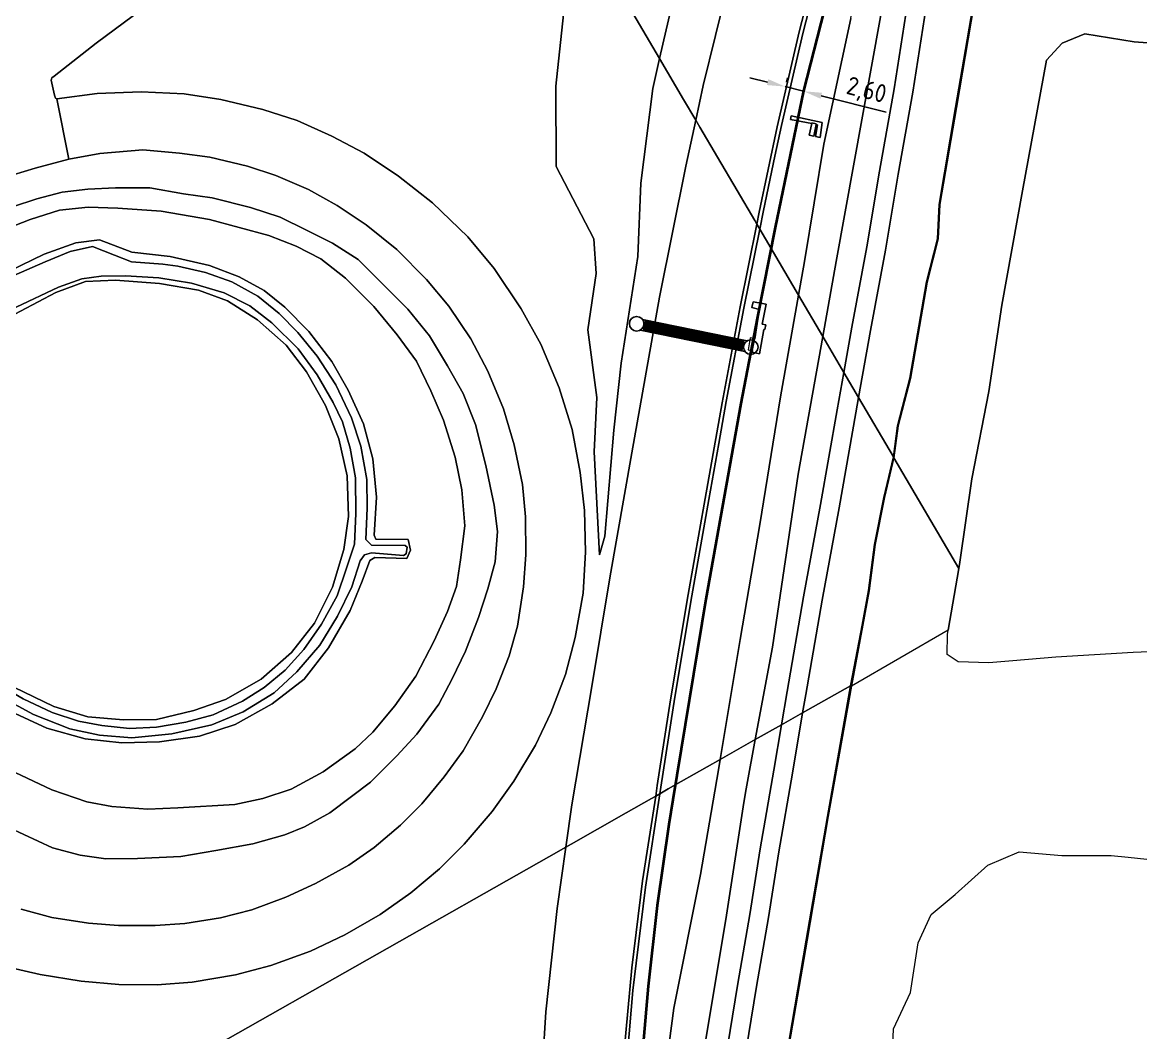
# Model space of a CAD drawing. Header units: metres. Extents: x 112942 to 118371, y 496117 to 499046.
# Drawn here: x 117988.9 to 118142.5, y 496482.3 to 496621.1 of the extents above; entities that cross this region are included whole.
import ezdxf
from ezdxf.enums import TextEntityAlignment as Align

# ---------------------------------------------------------------- set-up
doc = ezdxf.new("R2010")
doc.units = ezdxf.units.M
doc.linetypes.add('STREEP', pattern=[0.375, 0.25, -0.125])
for name, color, linetype, lineweight in [('B-WE-OG-TOPOKAART-G', 7, 'Continuous', 18), ('N-WE-KL-DATA_GLASVEZEL-G', 90, 'KL-GLASVEZEL-N', 35), ('N-WE-KL-DATA_GLASVEZEL-M', 7, 'Continuous', 18), ('N-WE-VW-BEWEGWIJZERING_DRAAGCONSTRUCTIE_PORTAAL-S', 7, 'Continuous', 25)]:
    doc.layers.add(name, color=color, linetype=linetype, lineweight=lineweight)
doc.styles.add('ISO', font='isocp.shx')
doc.styles.add('NLCS-ISO', font='NLCS-ISO.ttf')
doc.linetypes.add('KL-GLASVEZEL-N', pattern='A,4,-1,[101,NLCS.SHX,S=0.5,R=0,X=0,Y=0],-1,4,-1,["G",Standard,S=1,R=0,X=-0.25,Y=-0.5],-1.5', length=12.5)
doc.dimstyles.new('ISO', dxfattribs={"dimtxt": 2.5, "dimasz": 2.5, "dimexe": 1.25, "dimexo": 0.625, "dimtad": 1, "dimtxsty": 'ISO', "dimcen": 2.5, "dimadec": 0, "dimazin": 0, "dimtfac": 1, "dimtmove": 0, "dimatfit": 3, "dimfxl": 0, "dimarcsym": 0})

# ---------------------------------------------------------------- blocks, each defined once
blk = doc.blocks.new('*D17')
at = {"layer": 'Defpoints', "color": 0, "transparency": 16777216}
for p in [(118093.69, 496612.23, 2.6), (118096.21, 496611.59, 2.6), (118096.21, 496611.59)]:
    blk.add_point(p, dxfattribs=at)
at = {"layer": 'N-WE-KL-DATA_GLASVEZEL-M', "color": 0, "lineweight": -2, "transparency": 16777216}
for p, q in [((118091.27, 496612.84), (118088.85, 496613.45)), ((118093.85, 496612.83), (118094, 496613.44)), ((118096.37, 496612.2), (118096.52, 496612.8)), ((118093.69, 496612.23), (118096.21, 496611.59)), ((118098.64, 496610.98), (118107.55, 496608.72))]:
    blk.add_line(p, q, dxfattribs=at)
at = {"layer": 'N-WE-KL-DATA_GLASVEZEL-M', "color": 0, "transparency": 16777216}
for points in [[(118091.37, 496613.25), (118091.17, 496612.44), (118093.69, 496612.23)], [(118098.74, 496611.38), (118098.54, 496610.57), (118096.21, 496611.59)]]:
    blk.add_solid(points, dxfattribs=at)
at = {"layer": 'N-WE-KL-DATA_GLASVEZEL-M', "color": 0, "transparency": 16777216, "insert": (118104.81, 496611.54), "char_height": 2.5, "attachment_point": 5, "rotation": 345.8031, "style": 'ISO'}
blk.add_mtext('2,60', dxfattribs=at)
blk = doc.blocks.new('SVW-BEWEGWIJZERING_PORTAAL_COMBI')
for p, q in [((0.66, 0.75), (15.34, 0.75)), ((0.66, -0.75), (15.34, -0.75))]:
    blk.add_line(p, q)
at = {"linetype": 'STREEP', "flags": 128}
blk.add_lwpolyline([(1, 0, 1.5, 1.5, 0), (15, 0, 0, 0, 0)], format="xyseb", dxfattribs=at)
at = {"linetype": 'ByBlock'}
for points in [[(0.66, 0.75), (15.34, 0.75)], [(0.66, -0.75), (15.34, -0.75)]]:
    blk.add_lwpolyline(points, dxfattribs=at)
for centre in [(0, 0), (16, 0)]:
    blk.add_circle(centre, 1, dxfattribs=at)
at = {"linetype": 'ByBlock', "style": 'NLCS-ISO', "flags": 13}
blk.add_attdef('LENGTE', text='', height=2.5, dxfattribs=at).set_placement((0, 0), align=Align.MIDDLE_LEFT)

msp = doc.modelspace()

# ---------------------------------------------------------------- linework, layer by layer
at = {"layer": 'B-WE-OG-TOPOKAART-G', "elevation": 1.958}
for points in [[(118094.422, 496607.691), (118097.342, 496607.148), (118097.002, 496605.555), (118097.607, 496605.441), (118097.937, 496607.037), (118098.142, 496606.999), (118097.875, 496605.379), (118098.482, 496605.255), (118098.779, 496607.311), (118094.505, 496608.231), (118094.422, 496607.691)], [(118097.937, 496607.037), (118097.955, 496607.123), (118097.362, 496607.243), (118097.342, 496607.148), (118094.422, 496607.691), (118094.505, 496608.231), (118098.779, 496607.311), (118098.482, 496605.255), (118097.875, 496605.379), (118098.142, 496606.999), (118097.937, 496607.037)], [(118097.937, 496607.037), (118097.607, 496605.441), (118097.002, 496605.555), (118097.342, 496607.148), (118097.362, 496607.243), (118097.955, 496607.123), (118097.937, 496607.037)]]:
    msp.add_lwpolyline(points, close=True, dxfattribs=at)
at = {"layer": 'B-WE-OG-TOPOKAART-G', "elevation": -1.435}
for points in [[(117985.669, 496528.543), (117990.432, 496525.975), (117995.438, 496524.012), (117999.513, 496523.125), (118003.962, 496522.787), (118009.461, 496523.303), (118014.942, 496524.547), (118019.226, 496526.355), (118023.483, 496528.942), (118026.62, 496531.816), (118029.751, 496535.5), (118032.209, 496539.49), (118034.174, 496543.525), (118035.326, 496547.083), (118035.908, 496547.91), (118036.878, 496548.178), (118041.268, 496547.802), (118041.648, 496548.061), (118041.757, 496548.956), (118041.505, 496549.209), (118036.849, 496549.246), (118036.11, 496549.99), (118036.292, 496554.305), (118036.208, 496558.24), (118035.39, 496562.823), (118034.11, 496566.744), (118031.965, 496571.249), (118029.415, 496575.201), (118026.761, 496578.469), (118024.193, 496581.042), (118021.263, 496583.435), (118017.685, 496585.409), (118014.08, 496586.686), (118010.262, 496587.57), (118008.21, 496587.828), (118003.913, 496588.142), (118001.557, 496589.077), (117998.545, 496590.249), (117995.472, 496589.591), (117992.047, 496588.175), (117987.731, 496586.29)], [(117987.731, 496586.29), (117992.047, 496588.175), (117995.472, 496589.591), (117998.545, 496590.249), (118001.557, 496589.077), (118003.913, 496588.142), (118008.21, 496587.828), (118010.262, 496587.57), (118014.08, 496586.686), (118014.08, 496586.686), (118017.685, 496585.409), (118021.263, 496583.435), (118024.193, 496581.042), (118026.761, 496578.469), (118029.415, 496575.201), (118031.965, 496571.249), (118034.11, 496566.744), (118035.39, 496562.823), (118036.208, 496558.24), (118036.292, 496554.305), (118036.11, 496549.99), (118036.849, 496549.246), (118041.505, 496549.209), (118041.757, 496548.956), (118041.648, 496548.061), (118041.268, 496547.802), (118036.878, 496548.178), (118035.908, 496547.91), (118035.326, 496547.083), (118034.174, 496543.525), (118032.209, 496539.49), (118029.751, 496535.5), (118026.62, 496531.816), (118023.483, 496528.942), (118019.226, 496526.355), (118014.942, 496524.547), (118009.461, 496523.303), (118003.962, 496522.787), (117999.513, 496523.125), (117995.438, 496524.012), (117990.432, 496525.975), (117985.669, 496528.543)], [(117988.069, 496581.926), (117993.9, 496584.659), (117997.096, 496585.8), (117999.76, 496586.194), (118003.061, 496586.212), (118007.66, 496585.966), (118012.153, 496585.237), (118016.618, 496583.892), (118020.146, 496582.094), (118023.198, 496579.768), (118026.779, 496576.225), (118029.393, 496572.625), (118031.599, 496568.818), (118032.879, 496566.167), (118033.937, 496562.581), (118034.658, 496558.492), (118034.727, 496553.566), (118034.537, 496549.351), (118033.446, 496546.081), (118032.157, 496542.286), (118030.015, 496538.373), (118027.581, 496534.885), (118025.033, 496532.048), (118022.108, 496529.682), (118019.158, 496527.816), (118015.145, 496525.933), (118011.363, 496524.907), (118007.355, 496524.242), (118003.648, 496524.034), (117999.828, 496524.457), (117996.638, 496525.06), (117993.031, 496526.228), (117989.01, 496528.111), (117986.527, 496529.567)], [(117986.527, 496529.567), (117989.01, 496528.111), (117993.031, 496526.228), (117996.638, 496525.06), (117999.828, 496524.457), (118003.648, 496524.034), (118007.355, 496524.242), (118011.363, 496524.907), (118015.145, 496525.933), (118019.158, 496527.816), (118022.108, 496529.682), (118025.033, 496532.048), (118027.581, 496534.885), (118030.015, 496538.373), (118032.157, 496542.286), (118033.446, 496546.081), (118034.537, 496549.351), (118034.727, 496553.566), (118034.658, 496558.492), (118033.937, 496562.581), (118032.879, 496566.167), (118031.599, 496568.818), (118029.393, 496572.625), (118026.779, 496576.225), (118023.198, 496579.768), (118020.146, 496582.094), (118016.618, 496583.892), (118012.153, 496585.237), (118007.66, 496585.966), (118003.061, 496586.212), (117999.76, 496586.194), (117997.096, 496585.8), (117993.9, 496584.659), (117988.069, 496581.926)]]:
    msp.add_lwpolyline(points, dxfattribs=at)
at = {"layer": 'B-WE-OG-TOPOKAART-G'}
for points in [[(118090.191, 496592.65, 1.865), (118089.786, 496593.341, 1.922), (118090.111, 496594.972, 1.913), (118092.583, 496606.679, 1.844), (118095.623, 496619.759, 1.808), (118098.596, 496631.34, 1.768), (118102.034, 496642.959, 1.704), (118105.555, 496652.968, 1.643), (118108.975, 496661.633, 1.587), (118112.306, 496668.969, 1.556), (118115.817, 496676.149, 1.552), (118120.669, 496685.72, 1.567), (118125.766, 496695.072, 1.681), (118130.707, 496703.163, 1.767), (118137.189, 496713.081, 1.966), (118143.215, 496721.778, 2.195), (118146.617, 496726.423, 2.327), (118152.847, 496734.614, 2.62), (118160.299, 496744.044, 2.945), (118167.996, 496753.548, 3.291), (118170.001, 496755.979, 3.369)], [(118103.764, 496569.504, -0.683), (118105.416, 496578.728, -0.707), (118107.48, 496589.758, -0.7), (118109.209, 496600.179, -0.663), (118111.236, 496611.474, -0.527), (118113.278, 496624.682, -0.46), (118115.559, 496636.223, -0.357), (118117.302, 496642.957, -0.33), (118121.391, 496657.747, -0.16), (118125.125, 496668.887, -0.173), (118129.767, 496679.914, -0.183), (118133.737, 496688.018, -0.153), (118145.13, 496701.878, -0.22), (118152.102, 496710.082, -0.39), (118163.015, 496722.615, -0.43), (118176.576, 496737.252, -0.41), (118181.408, 496742.386, -0.455)], [(118184.099, 496739.179, -1.106), (118182.277, 496737.209, -1.103), (118168.957, 496722.629, -1.17), (118163.783, 496716.638, -1.176), (118153.906, 496703.82, -1.176), (118143.736, 496690.054, -1.108), (118135.265, 496677.044, -1.106), (118131.851, 496669.818, -1.12), (118130.682, 496665.721, -1.12), (118128.453, 496662.836, -0.996), (118125.818, 496654.605, -0.943), (118123.917, 496646.819, -0.994), (118122.908, 496640.172, -1.097), (118120.348, 496628.269, -1.005), (118117.103, 496609.368, -1.024), (118114.83, 496596.043, -1.103), (118114.618, 496591.337, -1.26), (118113.081, 496585.4, -1.122), (118110.788, 496572.154, -1.131), (118109.129, 496565.646, -1.01), (118108.548, 496561.349, -1.022), (118103.764, 496569.504, -0.683)], [(118108.548, 496561.349, -1.022), (118109.129, 496565.646, -1.01), (118110.788, 496572.154, -1.131), (118113.081, 496585.4, -1.122), (118114.618, 496591.337, -1.26), (118114.83, 496596.043, -1.103), (118117.103, 496609.368, -1.024), (118120.348, 496628.269, -1.005), (118122.908, 496640.172, -1.097), (118123.917, 496646.819, -0.994), (118125.818, 496654.605, -0.943), (118128.453, 496662.836, -0.996), (118130.682, 496665.721, -1.12), (118131.851, 496669.818, -1.12), (118135.265, 496677.044, -1.106), (118143.736, 496690.054, -1.108), (118153.906, 496703.82, -1.176), (118163.783, 496716.638, -1.176), (118168.957, 496722.629, -1.17), (118182.277, 496737.209, -1.103), (118184.099, 496739.179, -1.106)], [(118184.163, 496739.102, -1.335), (118182.35, 496737.141, -1.335), (118169.032, 496722.563, -1.335), (118163.861, 496716.575, -1.335), (118153.986, 496703.759, -1.335), (118143.818, 496689.997, -1.335), (118135.352, 496676.995, -1.335), (118131.945, 496669.782, -1.335), (118130.773, 496665.675, -1.335), (118128.543, 496662.788, -1.335), (118125.914, 496654.578, -1.335), (118124.015, 496646.8, -1.335), (118123.007, 496640.154, -1.335), (118120.446, 496628.251, -1.335), (118117.201, 496609.351, -1.335), (118114.929, 496596.032, -1.335), (118114.718, 496591.323, -1.335), (118113.179, 496585.379, -1.335), (118110.886, 496572.133, -1.335), (118109.227, 496565.626, -1.335), (118108.624, 496561.219, -1.335), (118108.548, 496561.349, -1.022)], [(118108.624, 496561.219, -1.335), (118109.227, 496565.626, -1.335), (118110.886, 496572.133, -1.335), (118113.179, 496585.379, -1.335), (118114.718, 496591.323, -1.335), (118114.929, 496596.032, -1.335), (118117.201, 496609.351, -1.335), (118120.446, 496628.251, -1.335), (118123.007, 496640.154, -1.335), (118124.015, 496646.8, -1.335), (118125.914, 496654.578, -1.335), (118128.543, 496662.788, -1.335), (118130.773, 496665.675, -1.335), (118131.945, 496669.782, -1.335), (118135.352, 496676.995, -1.335), (118143.818, 496689.997, -1.335), (118153.986, 496703.759, -1.335), (118163.861, 496716.575, -1.335), (118169.032, 496722.563, -1.335), (118182.35, 496737.141, -1.335), (118184.163, 496739.102, -1.335)], [(118065.919, 496634.035, 0.864), (118067.993, 496640.595, 0.839), (118069.313, 496645.889, 0.926), (118074.714, 496654.243, 0.986), (118081.836, 496662.383, 1.358), (118087.212, 496666.611, 1.424), (118091.266, 496671.176, 1.484), (118096.345, 496676.698, 1.628), (118098.774, 496681.676, 1.694), (118102.16, 496690.077, 1.781), (118107.62, 496698.526, 2.006), (118103.516, 496684.183, 2), (118097.351, 496670.588, 1.91), (118087.375, 496654.179, 1.988), (118081.004, 496639.746, 2.033), (118078.111, 496623.352, 2.09), (118076.441, 496616.095, 2.203), (118065.919, 496634.035, 0.864)], [(118051.79, 496658.127, 1.445), (118050.884, 496657.391, 1.433), (118040.451, 496649.102, 1.293), (118031.562, 496642.403, 1.181), (118019.626, 496633.533, 1.021), (118009.128, 496625.728, 0.868), (117999.059, 496618.183, 0.733), (117993.263, 496613.674, 0.641), (117992.984, 496613.443, 0.649), (117992.896, 496613.27, 0.634), (117992.872, 496613.117, 0.644), (117993.329, 496611.071, 0.543), (117993.411, 496610.764, 0.546), (117993.485, 496610.644, 0.546), (117993.632, 496610.536, 0.538), (117995.279, 496602.247, 0.195), (117990.665, 496601.021, 0.168), (117986.152, 496599.658, 0.171)], [(118095.512, 496583.576, 1.284), (118096.333, 496588.192, 1.24), (118099.021, 496604.34, 1.187), (118102.701, 496621.583, 1.1), (118104.74, 496633.779, 1.18), (118105.673, 496639.169, 1.213), (118107.511, 496645.357, 1.208), (118110.405, 496641.831, -0.1), (118100.704, 496588.219, -0.273), (118098.855, 496577.876, -0.202), (118095.512, 496583.576, 1.284)], [(118098.855, 496577.876, -0.202), (118100.704, 496588.219, -0.273), (118110.405, 496641.831, -0.1), (118113.023, 496636.801, -0.357), (118110.717, 496625.133, -0.46), (118108.671, 496611.902, -0.527), (118106.647, 496600.621, -0.663), (118104.919, 496590.21, -0.7), (118102.858, 496579.196, -0.707), (118101.741, 496572.955, -0.691), (118098.855, 496577.876, -0.202)], [(118076.441, 496616.095, 2.203), (118075.489, 496611.959, 2.267), (118073.849, 496598.982, 2.231), (118073.457, 496588.867, 2.306), (118071.168, 496574.223, 2.201), (118070.162, 496565.022, 2.246), (118068.897, 496550.489, 2.123), (118068.195, 496547.925, 2.129), (118067.44, 496562.065, 1.559), (118067.817, 496569.509, 1.499), (118066.591, 496578.81, 1.487), (118067.72, 496586.568, 1.514), (118067.385, 496591.306, 1.514), (118062.212, 496601.259, 1.223), (118062.193, 496612.29, 1.052), (118063.799, 496627.326, 0.89), (118065.919, 496634.035, 0.864), (118076.441, 496616.095, 2.203)], [(118098.596, 496631.34, 1.768), (118095.623, 496619.759, 1.808), (118092.583, 496606.679, 1.844), (118090.111, 496594.972, 1.913), (118089.786, 496593.341, 1.922), (118089.502, 496593.824, 1.938), (118087.089, 496597.938, 2.021), (118084.401, 496602.523, 2.118), (118081.966, 496606.674, 2.214), (118081.415, 496607.614, 2.229), (118082.446, 496612.374, 2.219), (118085.798, 496626.153, 2.254)], [(118102.701, 496621.583, 1.1), (118099.021, 496604.34, 1.187), (118096.333, 496588.192, 1.24), (118095.512, 496583.576, 1.284), (118090.191, 496592.65, 1.865), (118090.7, 496595.199, 1.847), (118092.264, 496602.686, 1.788), (118093.179, 496606.888, 1.772), (118096.116, 496619.541, 1.738), (118099.101, 496631.162, 1.673)], [(118099.101, 496631.162, 1.673), (118096.116, 496619.541, 1.738), (118093.179, 496606.888, 1.772), (118092.264, 496602.686, 1.788), (118090.7, 496595.199, 1.847), (118090.191, 496592.65, 1.865)], [(118063.799, 496627.326, 0.89), (118062.193, 496612.29, 1.052), (118062.212, 496601.259, 1.223), (118067.385, 496591.306, 1.514), (118067.72, 496586.568, 1.514), (118066.591, 496578.81, 1.487), (118067.817, 496569.509, 1.499), (118067.44, 496562.065, 1.559), (118068.195, 496547.925, 2.129), (118068.897, 496550.489, 2.123), (118070.162, 496565.022, 2.246), (118071.168, 496574.223, 2.201), (118073.457, 496588.867, 2.306), (118073.849, 496598.982, 2.231), (118075.489, 496611.959, 2.267), (118076.441, 496616.095, 2.203), (118079.746, 496610.459, 1.418), (118081.415, 496607.614, 2.229), (118080.046, 496601.296, 2.242), (118076.416, 496583.289, 2.298), (118072.613, 496561.938, 2.374), (118069.622, 496544.765, 2.503), (118067.114, 496529.804, 2.616), (118064.378, 496513.549, 2.801), (118063.552, 496507.753, 2.849), (118061.227, 496506.434, 2.054), (117990.489, 496466.306, 3.96)], [(117986.358, 496491.379, 4.174), (117991.351, 496490.239, 4.052), (117997.008, 496489.328, 3.915), (118002.149, 496488.88, 3.805), (118007.422, 496488.847, 3.688), (118012.26, 496489.218, 3.578), (118018.189, 496490.194, 3.456), (118023.022, 496491.507, 3.357), (118028.498, 496493.448, 3.249), (118033.187, 496495.68, 3.14), (118038.056, 496498.5, 3.02), (118042.263, 496501.485, 2.91), (118046.198, 496504.77, 2.802), (118049.616, 496508.139, 2.703), (118053.424, 496512.647, 2.577), (118056.426, 496516.813, 2.5), (118059.382, 496521.771, 2.385), (118061.5, 496526.211, 2.286), (118063.522, 496531.486, 2.173), (118064.859, 496536.555, 2.073), (118065.922, 496542.629, 1.957), (118066.27, 496548.284, 1.825), (118066.131, 496553.978, 1.713), (118065.547, 496559.21, 1.606), (118064.433, 496565.129, 1.49), (118062.627, 496570.86, 1.368), (118060.142, 496576.864, 1.257), (118057.407, 496581.716, 1.16), (118053.703, 496587.228, 1.055), (118050.122, 496591.595, 0.974), (118045.252, 496596.268, 0.878), (118040.568, 496599.934, 0.817), (118035.854, 496603.083, 0.759), (118031.428, 496605.442, 0.721), (118026.674, 496607.581, 0.687), (118021.949, 496609.084, 0.666), (118016.192, 496610.465, 0.653), (118011.159, 496611.228, 0.61), (118005.231, 496611.491, 0.583), (117999.176, 496611.297, 0.547), (117993.632, 496610.536, 0.538), (117993.485, 496610.644, 0.546), (117993.411, 496610.764, 0.546), (117993.329, 496611.071, 0.543), (117992.872, 496613.117, 0.644), (117992.896, 496613.27, 0.634), (117992.984, 496613.443, 0.649), (117993.263, 496613.674, 0.641), (117999.059, 496618.183, 0.733), (118009.128, 496625.728, 0.868)], [(118085.798, 496626.153, 2.254), (118082.446, 496612.374, 2.219), (118081.415, 496607.614, 2.229)], [(118113.278, 496624.682, -0.46), (118111.236, 496611.474, -0.527), (118109.209, 496600.179, -0.663), (118107.48, 496589.758, -0.7), (118105.416, 496578.728, -0.707), (118103.764, 496569.504, -0.683), (118101.741, 496572.955, -0.691), (118102.858, 496579.196, -0.707), (118104.919, 496590.21, -0.7), (118106.647, 496600.621, -0.663), (118108.671, 496611.902, -0.527), (118110.717, 496625.133, -0.46)], [(118081.415, 496607.614, 2.229), (118079.746, 496610.459, 1.418), (118076.441, 496616.095, 2.203), (118078.111, 496623.352, 2.09)], [(118150.805, 496617.679, -1.45), (118141.645, 496618.385, -1.433), (118134.844, 496619.483, -1.427), (118131.726, 496618.209, -1.4), (118129.573, 496615.877, -1.377), (118126.263, 496597.913, -1.453), (118123.438, 496582.209, -1.463), (118121.67, 496570.334, -1.48), (118119.326, 496558.347, -1.473), (118117.668, 496546.907, -1.42), (118117.522, 496546.046, -1.421), (118108.624, 496561.219, -1.335)], [(118116.079, 496537.55, -1.429), (118117.522, 496546.046, -1.421), (118117.668, 496546.907, -1.42), (118119.326, 496558.347, -1.473), (118121.67, 496570.334, -1.48), (118123.438, 496582.209, -1.463), (118126.263, 496597.913, -1.453), (118129.573, 496615.877, -1.377), (118131.726, 496618.209, -1.4), (118134.844, 496619.483, -1.427), (118141.645, 496618.385, -1.433), (118150.805, 496617.679, -1.45)], [(117988.766, 496499.214, 3.822), (117992.946, 496498.067, 3.687), (117997.977, 496497.283, 3.532), (118002.138, 496496.994, 3.41), (118007.149, 496496.987, 3.281), (118011.222, 496497.265, 3.186), (118016.13, 496498.042, 3.077), (118020.451, 496499.158, 2.958), (118025.11, 496500.872, 2.834), (118029.168, 496502.734, 2.734), (118033.769, 496505.294, 2.61), (118037.245, 496507.71, 2.504), (118040.849, 496510.764, 2.396), (118043.777, 496513.711, 2.303), (118046.867, 496517.393, 2.195), (118049.452, 496520.991, 2.101), (118052.133, 496525.672, 1.975), (118054.013, 496529.49, 1.884), (118055.776, 496534.01, 1.78), (118056.904, 496538.102, 1.677), (118057.737, 496543.507, 1.542), (118058.05, 496547.927, 1.441), (118058.025, 496553.139, 1.317), (118057.616, 496557.569, 1.206), (118056.487, 496563.036, 1.074), (118054.983, 496567.959, 0.938), (118052.838, 496573.155, 0.82), (118050.522, 496577.577, 0.723), (118047.484, 496582.082, 0.611), (118044.425, 496585.747, 0.547), (118040.347, 496589.843, 0.461), (118036.154, 496593.226, 0.393), (118032.15, 496595.904, 0.341), (118028.203, 496598.077, 0.313), (118023.736, 496600.005, 0.25), (118019.848, 496601.317, 0.233), (118014.672, 496602.531, 0.217), (118010.478, 496603.101, 0.207), (118005.449, 496603.562, 0.216), (117999.554, 496603.049, 0.203), (117995.279, 496602.247, 0.195), (117993.632, 496610.536, 0.538), (117999.176, 496611.297, 0.547), (118005.231, 496611.491, 0.583), (118011.159, 496611.228, 0.61), (118016.192, 496610.465, 0.653), (118021.949, 496609.084, 0.666), (118026.674, 496607.581, 0.687), (118031.428, 496605.442, 0.721), (118035.854, 496603.083, 0.759), (118040.568, 496599.934, 0.817), (118045.252, 496596.268, 0.878), (118050.122, 496591.595, 0.974), (118053.703, 496587.228, 1.055), (118057.407, 496581.716, 1.16), (118060.142, 496576.864, 1.257), (118062.627, 496570.86, 1.368), (118064.433, 496565.129, 1.49), (118065.547, 496559.21, 1.606), (118066.131, 496553.978, 1.713), (118066.27, 496548.284, 1.825), (118065.922, 496542.629, 1.957), (118064.859, 496536.555, 2.073), (118063.522, 496531.486, 2.173), (118061.5, 496526.211, 2.286), (118059.382, 496521.771, 2.385), (118056.426, 496516.813, 2.5), (118053.424, 496512.647, 2.577), (118049.616, 496508.139, 2.703), (118046.198, 496504.77, 2.802), (118042.263, 496501.485, 2.91), (118038.056, 496498.5, 3.02), (118033.187, 496495.68, 3.14), (118028.498, 496493.448, 3.249), (118023.022, 496491.507, 3.357), (118018.189, 496490.194, 3.456), (118012.26, 496489.218, 3.578), (118007.422, 496488.847, 3.688), (118002.149, 496488.88, 3.805), (117997.008, 496489.328, 3.915), (117991.351, 496490.239, 4.052), (117986.358, 496491.379, 4.174)], [(118089.786, 496593.341, 1.922), (118087.514, 496581.954, 1.986), (118085.015, 496568.764, 2.079), (118082.677, 496555.636, 2.157), (118080.355, 496542.449, 2.237), (118077.959, 496527.981, 2.315), (118076.125, 496516.197, 2.388), (118075.902, 496514.759, 2.396), (118075.351, 496514.446, 2.433), (118071.85, 496512.46, 2.539), (118067.909, 496510.224, 2.675), (118064.281, 496508.167, 2.829), (118063.552, 496507.753, 2.849), (118064.378, 496513.549, 2.801), (118067.114, 496529.804, 2.616), (118069.622, 496544.765, 2.503), (118072.613, 496561.938, 2.374), (118076.416, 496583.289, 2.298), (118080.046, 496601.296, 2.242), (118081.415, 496607.614, 2.229), (118081.966, 496606.674, 2.214), (118084.401, 496602.523, 2.118), (118087.089, 496597.938, 2.021), (118089.502, 496593.824, 1.938), (118089.786, 496593.341, 1.922)], [(117986.152, 496599.658, 0.171), (117990.665, 496601.021, 0.168), (117995.279, 496602.247, 0.195), (117999.554, 496603.049, 0.203), (118005.449, 496603.562, 0.216), (118010.478, 496603.101, 0.207), (118014.672, 496602.531, 0.217), (118019.848, 496601.317, 0.233), (118023.736, 496600.005, 0.25), (118028.203, 496598.077, 0.313), (118032.15, 496595.904, 0.341), (118036.154, 496593.226, 0.393), (118040.347, 496589.843, 0.461), (118044.425, 496585.747, 0.547), (118047.484, 496582.082, 0.611), (118050.522, 496577.577, 0.723), (118052.838, 496573.155, 0.82), (118054.983, 496567.959, 0.938), (118056.487, 496563.036, 1.074), (118057.616, 496557.569, 1.206), (118058.025, 496553.139, 1.317), (118058.05, 496547.927, 1.441), (118057.737, 496543.507, 1.542), (118056.904, 496538.102, 1.677), (118055.776, 496534.01, 1.78), (118054.013, 496529.49, 1.884), (118052.133, 496525.672, 1.975), (118049.452, 496520.991, 2.101), (118046.867, 496517.393, 2.195), (118043.777, 496513.711, 2.303), (118040.849, 496510.764, 2.396), (118037.245, 496507.71, 2.504), (118033.769, 496505.294, 2.61), (118029.168, 496502.734, 2.734), (118025.11, 496500.872, 2.834), (118020.451, 496499.158, 2.958), (118016.13, 496498.042, 3.077), (118011.222, 496497.265, 3.186), (118007.149, 496496.987, 3.281), (118002.138, 496496.994, 3.41), (117997.977, 496497.283, 3.532), (117992.946, 496498.067, 3.687), (117988.766, 496499.214, 3.822)], [(117985.144, 496511.314, 3.551), (117993.059, 496507.647, 3.341), (117996.835, 496506.64, 3.182), (118000.393, 496506.151, 3.116), (118004.721, 496506.21, 2.933), (118010.701, 496506.482, 2.774), (118015.485, 496507.277, 2.597), (118020.556, 496508.219, 2.534), (118024.955, 496509.427, 2.483), (118027.669, 496510.529, 2.402), (118031.126, 496512.481, 2.309), (118034.112, 496514.726, 2.195), (118036.717, 496516.69, 2.087), (118040.335, 496520.288, 2.042), (118043.082, 496523.265, 1.943), (118046.12, 496527.391, 1.85), (118047.96, 496530.853, 1.682), (118049.784, 496534.689, 1.613), (118051.577, 496539.289, 1.454), (118052.851, 496543.246, 1.346), (118053.864, 496546.925, 1.169), (118054.154, 496551.126, 1.121), (118053.696, 496554.727, 0.971), (118052.576, 496560.2, 0.884), (118051.166, 496565.817, 0.707), (118049.482, 496570.09, 0.602), (118047.326, 496573.856, 0.5), (118044.832, 496578.011, 0.419), (118041.86, 496581.666, 0.236), (118038.234, 496585.264, 0.209), (118035.043, 496588.478, 0.068), (118031.532, 496590.734, 0.032), (118027.946, 496592.488, -0.018), (118024.303, 496594.282, -0.03), (118020.258, 496595.635, -0.027), (118014.969, 496596.931, -0.03), (118011.045, 496597.477, -0.066), (118006.439, 496598.322, -0.042), (118001.702, 496598.329, -0.09), (117997.897, 496598.128, -0.12), (117994.401, 496597.722, -0.132), (117990.923, 496596.819, -0.105), (117987.577, 496595.718, -0.084)], [(117987.577, 496595.718, -0.084), (117990.923, 496596.819, -0.105), (117994.401, 496597.722, -0.132), (117997.897, 496598.128, -0.12), (118001.702, 496598.329, -0.09), (118006.439, 496598.322, -0.042), (118011.045, 496597.477, -0.066), (118014.969, 496596.931, -0.03), (118020.258, 496595.635, -0.027), (118024.303, 496594.282, -0.03), (118027.946, 496592.488, -0.018), (118031.532, 496590.734, 0.032), (118035.043, 496588.478, 0.068), (118038.234, 496585.264, 0.209), (118041.86, 496581.666, 0.236), (118044.832, 496578.011, 0.419), (118047.326, 496573.856, 0.5), (118049.482, 496570.09, 0.602), (118051.166, 496565.817, 0.707), (118052.576, 496560.2, 0.884), (118053.696, 496554.727, 0.971), (118054.154, 496551.126, 1.121), (118053.864, 496546.925, 1.169), (118052.851, 496543.246, 1.346), (118051.577, 496539.289, 1.454), (118049.784, 496534.689, 1.613), (118047.96, 496530.853, 1.682), (118046.12, 496527.391, 1.85), (118043.082, 496523.265, 1.943), (118040.335, 496520.288, 2.042), (118036.717, 496516.69, 2.087), (118034.112, 496514.726, 2.195), (118031.126, 496512.481, 2.309), (118027.669, 496510.529, 2.402), (118024.955, 496509.427, 2.483), (118020.556, 496508.219, 2.534), (118015.485, 496507.277, 2.597), (118010.701, 496506.482, 2.774), (118004.721, 496506.21, 2.933), (118000.393, 496506.151, 3.116), (117996.835, 496506.64, 3.182), (117993.059, 496507.647, 3.341), (117985.144, 496511.314, 3.551)], [(117984.234, 496591.706, -0.936), (117989.987, 496593.972, -0.885), (117994.008, 496595.271, -0.855), (117997.94, 496595.672, -0.819), (118002.024, 496595.546, -0.792), (118007.98, 496595.138, -0.816), (118014.623, 496593.967, -0.777), (118022.752, 496591.795, -0.771), (118026.51, 496590.318, -0.786), (118029.89, 496588.552, -0.756), (118033.276, 496585.922, -0.753), (118037.175, 496582.04, -0.798), (118040.39, 496578.122, -0.843), (118043.052, 496574.502, -0.861), (118045.04, 496570.436, -0.861), (118046.754, 496566.399, -0.843), (118048.371, 496561.318, -0.861), (118049.286, 496556.823, -0.879), (118049.674, 496551.879, -0.87), (118049.113, 496547.212, -0.984), (118048.54, 496543.554, -0.927), (118047.31, 496540.109, -0.816), (118045.465, 496536.092, -0.786), (118042.951, 496531.251, -0.753), (118040.073, 496527.148, -0.678), (118037.058, 496523.545, -0.543), (118034.606, 496521.252, -0.57), (118030.239, 496518.113, -0.543), (118025.839, 496515.692, -0.48), (118021.957, 496514.442, -0.48), (118018.118, 496513.585, -0.486), (118010.257, 496513.157, -0.72), (118006.157, 496512.974, -0.717), (118001.191, 496513.342, -0.666), (117997.78, 496513.993, -0.612), (117992.944, 496515.616, -0.606), (117987.076, 496518.429, -0.591)], [(117987.076, 496518.429, -0.591), (117992.944, 496515.616, -0.606), (117997.78, 496513.993, -0.612), (118001.191, 496513.342, -0.666), (118006.157, 496512.974, -0.717), (118010.257, 496513.157, -0.72), (118018.118, 496513.585, -0.486), (118021.957, 496514.442, -0.48), (118025.839, 496515.692, -0.48), (118030.239, 496518.113, -0.543), (118034.606, 496521.252, -0.57), (118037.058, 496523.545, -0.543), (118040.073, 496527.148, -0.678), (118042.951, 496531.251, -0.753), (118045.465, 496536.092, -0.786), (118047.31, 496540.109, -0.816), (118048.54, 496543.554, -0.927), (118049.113, 496547.212, -0.984), (118049.674, 496551.879, -0.87), (118049.286, 496556.823, -0.879), (118048.371, 496561.318, -0.861), (118046.754, 496566.399, -0.843), (118045.04, 496570.436, -0.861), (118043.052, 496574.502, -0.861), (118040.39, 496578.122, -0.843), (118037.175, 496582.04, -0.798), (118033.276, 496585.922, -0.753), (118029.89, 496588.552, -0.756), (118026.51, 496590.318, -0.786), (118022.752, 496591.795, -0.771), (118014.623, 496593.967, -0.777), (118007.98, 496595.138, -0.816), (118002.024, 496595.546, -0.792), (117997.94, 496595.672, -0.819), (117994.008, 496595.271, -0.855), (117989.987, 496593.972, -0.885), (117984.234, 496591.706, -0.936)], [(118090.191, 496592.65, 1.865), (118088.025, 496581.809, 1.94), (118085.601, 496568.986, 2.03), (118084.556, 496563.202, 2.072), (118083.197, 496555.501, 2.107), (118080.874, 496542.274, 2.201), (118078.537, 496528.334, 2.285), (118077.97, 496524.823, 2.302), (118076.605, 496516.011, 2.37), (118076.463, 496515.077, 2.374), (118075.902, 496514.759, 2.396), (118076.125, 496516.197, 2.388), (118077.959, 496527.981, 2.315), (118080.355, 496542.449, 2.237), (118082.677, 496555.636, 2.157), (118085.015, 496568.764, 2.079), (118087.514, 496581.954, 1.986), (118089.786, 496593.341, 1.922), (118090.191, 496592.65, 1.865)], [(118095.512, 496583.576, 1.284), (118093.028, 496569.615, 1.417), (118090.205, 496552.066, 1.43), (118087.498, 496536.295, 1.63), (118084.75, 496519.778, 1.836), (118077.634, 496515.741, 3.113), (118076.463, 496515.077, 2.374), (118076.605, 496516.011, 2.37), (118077.97, 496524.823, 2.302), (118078.537, 496528.334, 2.285), (118080.874, 496542.274, 2.201), (118083.197, 496555.501, 2.107), (118084.556, 496563.202, 2.072), (118085.601, 496568.986, 2.03), (118088.025, 496581.809, 1.94), (118090.191, 496592.65, 1.865), (118095.512, 496583.576, 1.284)], [(117987.335, 496526.372, -0.87), (117992.286, 496524.094, -0.892), (117997.563, 496522.649, -0.951), (118002.58, 496522.061, -0.993), (118007.742, 496522.199, -0.932), (118013.262, 496522.982, -0.853), (118018.16, 496524.593, -0.825), (118023.242, 496527.438, -0.794), (118027.625, 496530.844, -0.783), (118030.972, 496535.111, -0.834), (118033.922, 496540.263, -0.951), (118035.598, 496544.306, -0.968), (118036.643, 496547.129, -1.004), (118037.341, 496547.522, -1.004), (118041.736, 496547.424, -1.119), (118042.235, 496548.555, -1.125), (118041.923, 496550.005, -1.091), (118037.469, 496550.074, -0.962), (118037.252, 496550.594, -0.962), (118037.568, 496555.812, -0.904), (118037.052, 496561.102, -0.912), (118035.768, 496565.919, -0.92), (118033.687, 496570.535, -0.92), (118031.4, 496574.464, -0.943), (118028.249, 496578.588, -1.002), (118024.979, 496581.927, -1.016), (118022.11, 496584.197, -1.004), (118018.7, 496586.103, -1.01), (118014.613, 496587.664, -0.982), (118009.226, 496588.902, -0.999), (118003.948, 496589.505, -0.985), (117999.488, 496591.194, -1.055), (117996.267, 496590.763, -1.002), (117991.903, 496589.195, -0.974), (117987.176, 496586.935, -1.01)], [(117987.176, 496586.935, -1.01), (117991.903, 496589.195, -0.974), (117996.267, 496590.763, -1.002), (117999.488, 496591.194, -1.055)], [(117999.488, 496591.194, -1.055), (118003.948, 496589.505, -0.985), (118009.226, 496588.902, -0.999), (118014.613, 496587.664, -0.982), (118018.7, 496586.103, -1.01), (118022.11, 496584.197, -1.004), (118024.979, 496581.927, -1.016), (118028.249, 496578.588, -1.002), (118031.4, 496574.464, -0.943), (118033.687, 496570.535, -0.92), (118035.768, 496565.919, -0.92), (118037.052, 496561.102, -0.912), (118037.568, 496555.812, -0.904), (118037.252, 496550.594, -0.962), (118037.469, 496550.074, -0.962), (118041.923, 496550.005, -1.091), (118042.235, 496548.555, -1.125), (118041.736, 496547.424, -1.119), (118037.341, 496547.522, -1.004), (118036.643, 496547.129, -1.004), (118035.598, 496544.306, -0.968), (118033.922, 496540.263, -0.951), (118030.972, 496535.111, -0.834), (118027.625, 496530.844, -0.783), (118023.242, 496527.438, -0.794), (118018.16, 496524.593, -0.825), (118013.262, 496522.982, -0.853), (118007.742, 496522.199, -0.932), (118002.58, 496522.061, -0.993), (117997.563, 496522.649, -0.951), (117992.286, 496524.094, -0.892), (117987.335, 496526.372, -0.87)], [(117983.769, 496578.806, -1.108), (117993.534, 496583.946, -1.044), (117997.584, 496585.442, -1.004), (118001.701, 496585.627, -1.052), (118007.771, 496585.189, -1.049), (118013.122, 496584.277, -0.985), (118017.074, 496582.788, -0.985), (118021.231, 496580.189, -0.979), (118025.145, 496576.713, -0.979), (118027.96, 496573.024, -0.968), (118030.568, 496568.429, -0.968), (118032.379, 496563.823, -0.94), (118033.511, 496558.743, -0.94), (118033.695, 496553.186, -0.946), (118033.084, 496548.643, -0.943), (118031.517, 496543.443, -0.976), (118029.044, 496538.534, -0.96), (118025.878, 496534.471, -0.89), (118021.704, 496530.819, -0.825), (118016.827, 496528.039, -0.775), (118012.478, 496526.506, -0.803), (118007.362, 496525.277, -0.904), (118002.821, 496525.231, -0.923), (117997.9, 496525.645, -1.004), (117993.255, 496527.09, -1.018), (117987.721, 496529.741, -1.052)], [(117987.721, 496529.741, -1.052), (117993.255, 496527.09, -1.018), (117997.9, 496525.645, -1.004), (118002.821, 496525.231, -0.923), (118007.362, 496525.277, -0.904), (118012.478, 496526.506, -0.803), (118016.827, 496528.039, -0.775), (118021.704, 496530.819, -0.825), (118025.878, 496534.471, -0.89), (118029.044, 496538.534, -0.96), (118031.517, 496543.443, -0.976), (118033.084, 496548.643, -0.943), (118033.695, 496553.186, -0.946), (118033.511, 496558.743, -0.94), (118032.379, 496563.823, -0.94), (118030.568, 496568.429, -0.968), (118027.96, 496573.024, -0.968), (118025.145, 496576.713, -0.979), (118021.231, 496580.189, -0.979), (118017.074, 496582.788, -0.985), (118013.122, 496584.277, -0.985), (118007.771, 496585.189, -1.049), (118001.701, 496585.627, -1.052), (117997.584, 496585.442, -1.004), (117993.534, 496583.946, -1.044), (117983.769, 496578.806, -1.108)], [(118084.75, 496519.778, 1.836), (118087.498, 496536.295, 1.63), (118090.205, 496552.066, 1.43), (118093.028, 496569.615, 1.417), (118095.512, 496583.576, 1.284), (118098.855, 496577.876, -0.202), (118095.481, 496559.008, -0.073), (118091.937, 496535.239, -0.053), (118089.578, 496522.517, -0.036), (118084.75, 496519.778, 1.836)], [(118089.533, 496577.589, 1.767), (118088.889, 496577.731, 1.994), (118088.594, 496576.086, 1.981), (118089.208, 496575.956, 1.844), (118089.163, 496575.728, 1.773), (118090.151, 496575.52, 1.781), (118090.773, 496578.867, 1.778), (118090.906, 496578.878, 1.802), (118091.028, 496579.522, 1.77), (118090.551, 496579.615, 1.81), (118091.092, 496582.347, 1.965), (118089.286, 496582.67, 2.009), (118089.11, 496581.891, 2.016), (118090.183, 496581.599, 1.925), (118089.861, 496579.663, 1.802), (118089.533, 496577.589, 1.767)], [(118089.163, 496575.728, 1.773), (118089.208, 496575.956, 1.844), (118089.533, 496577.589, 1.767), (118089.861, 496579.663, 1.802), (118090.183, 496581.599, 1.925), (118089.11, 496581.891, 2.016), (118089.286, 496582.67, 2.009), (118091.092, 496582.347, 1.965), (118090.551, 496579.615, 1.81), (118091.028, 496579.522, 1.77), (118090.906, 496578.878, 1.802), (118090.773, 496578.867, 1.778), (118090.151, 496575.52, 1.781), (118089.163, 496575.728, 1.773)], [(118089.578, 496522.517, -0.036), (118091.937, 496535.239, -0.053), (118095.481, 496559.008, -0.073), (118098.855, 496577.876, -0.202), (118101.741, 496572.955, -0.691), (118100.826, 496567.843, -0.677), (118098.556, 496554.803, -0.66), (118096.196, 496542.132, -0.61), (118093.947, 496529.142, -0.49), (118093.168, 496524.554, -0.474), (118089.578, 496522.517, -0.036)], [(118093.168, 496524.554, -0.474), (118093.947, 496529.142, -0.49), (118096.196, 496542.132, -0.61), (118098.556, 496554.803, -0.66), (118100.826, 496567.843, -0.677), (118101.741, 496572.955, -0.691), (118103.764, 496569.504, -0.683), (118103.386, 496567.391, -0.677), (118101.115, 496554.342, -0.66), (118098.755, 496541.672, -0.61), (118096.51, 496528.703, -0.49), (118096.087, 496526.209, -0.481), (118093.168, 496524.554, -0.474)], [(118096.087, 496526.209, -0.481), (118096.51, 496528.703, -0.49), (118098.755, 496541.672, -0.61), (118101.115, 496554.342, -0.66), (118103.386, 496567.391, -0.677), (118103.764, 496569.504, -0.683), (118108.548, 496561.349, -1.022), (118107.219, 496555.793, -1.041), (118105.951, 496549.326, -1.114), (118105.122, 496542.988, -1.228), (118104.278, 496538.251, -1.144), (118102.684, 496529.889, -1.091), (118096.087, 496526.209, -0.481)], [(118102.684, 496529.889, -1.091), (118104.278, 496538.251, -1.144), (118105.122, 496542.988, -1.228), (118105.951, 496549.326, -1.114), (118107.219, 496555.793, -1.041), (118108.548, 496561.349, -1.022), (118108.624, 496561.219, -1.335), (118107.317, 496555.772, -1.427), (118106.05, 496549.31, -1.427), (118105.221, 496542.973, -1.427), (118104.377, 496538.233, -1.427), (118102.782, 496529.871, -1.427), (118102.684, 496529.889, -1.091)], [(118102.782, 496529.871, -1.427), (118104.377, 496538.233, -1.427), (118105.221, 496542.973, -1.427), (118106.05, 496549.31, -1.427), (118107.317, 496555.772, -1.427), (118108.624, 496561.219, -1.335), (118117.522, 496546.046, -1.421), (118116.079, 496537.55, -1.429), (118102.782, 496529.871, -1.427)], [(118153.471, 496534.983, -1.463), (118141.471, 496534.481, -1.5), (118130.887, 496533.866, -1.527), (118124.959, 496533.364, -1.497), (118121.666, 496533.085, -1.48), (118117.429, 496533.227, -1.483), (118115.937, 496534.222, -1.443), (118115.978, 496536.954, -1.43), (118116.079, 496537.55, -1.429)], [(118087.983, 496477.677, -0.617), (118089.771, 496488.583, -0.63), (118091.382, 496498.097, -0.617), (118092.813, 496507.099, -0.547), (118094.676, 496517.895, -0.453), (118096.087, 496526.209, -0.481), (118102.684, 496529.889, -1.091)], [(118102.684, 496529.889, -1.091), (118099.499, 496511.959, -1.218), (118096.593, 496494.97, -1.189), (118093.505, 496476.931, -1.212)], [(118093.505, 496476.931, -1.212), (118096.593, 496494.97, -1.189), (118099.499, 496511.959, -1.218), (118102.684, 496529.889, -1.091), (118102.782, 496529.871, -1.427)], [(118102.782, 496529.871, -1.427), (118099.598, 496511.941, -1.445), (118096.691, 496494.953, -1.445), (118093.606, 496476.929, -1.445)], [(118085.415, 496478.084, -0.617), (118087.206, 496489.01, -0.63), (118088.816, 496498.518, -0.617), (118090.248, 496507.524, -0.547), (118091.109, 496512.517, -0.504), (118091.564, 496515.15, -0.481), (118092.113, 496518.334, -0.453), (118093.168, 496524.554, -0.474), (118096.087, 496526.209, -0.481)], [(118096.087, 496526.209, -0.481), (118094.676, 496517.895, -0.453), (118092.813, 496507.099, -0.547), (118091.382, 496498.097, -0.617), (118089.771, 496488.583, -0.63), (118087.983, 496477.677, -0.617)], [(118093.168, 496524.554, -0.474), (118092.113, 496518.334, -0.453), (118091.564, 496515.15, -0.481), (118091.109, 496512.517, -0.504), (118090.248, 496507.524, -0.547), (118088.816, 496498.518, -0.617), (118087.206, 496489.01, -0.63), (118085.415, 496478.084, -0.617), (118084.408, 496471.511, -0.63), (118084.293, 496470.757, -0.367), (118081.452, 496472.776, 0.142), (118081.676, 496474.769, -0.253), (118085.524, 496497.808, -0.227), (118087.925, 496513.279, -0.05), (118088.233, 496515.264, -0.027), (118088.417, 496516.257, -0.028), (118089.578, 496522.517, -0.036), (118093.168, 496524.554, -0.474)], [(118089.578, 496522.517, -0.036), (118088.417, 496516.257, -0.028), (118088.233, 496515.264, -0.027), (118087.925, 496513.279, -0.05), (118085.524, 496497.808, -0.227), (118081.676, 496474.769, -0.253), (118081.452, 496472.776, 0.142), (118077.184, 496476.604, 2.014), (118078.391, 496485.623, 2.04), (118082.042, 496503.968, 1.993), (118084.519, 496518.392, 1.853), (118084.75, 496519.778, 1.836), (118089.578, 496522.517, -0.036)], [(118072.032, 496479.389, 2.505), (118072.774, 496488.034, 2.47), (118073.213, 496491.83, 2.459), (118074.518, 496502.25, 2.434), (118076.463, 496515.077, 2.374), (118077.634, 496515.741, 3.113), (118084.75, 496519.778, 1.836), (118084.519, 496518.392, 1.853), (118082.042, 496503.968, 1.993), (118078.391, 496485.623, 2.04), (118077.184, 496476.604, 2.014)], [(118059.98, 496471.753, 3.053), (118060.832, 496485.136, 3.012), (118062.35, 496499.311, 2.92), (118063.552, 496507.753, 2.849), (118064.281, 496508.167, 2.829), (118067.909, 496510.224, 2.675), (118071.85, 496512.46, 2.539), (118075.351, 496514.446, 2.433), (118075.902, 496514.759, 2.396), (118074.097, 496503.108, 2.465), (118072.609, 496491.165, 2.505), (118071.521, 496479.258, 2.552)], [(118071.521, 496479.258, 2.552), (118072.609, 496491.165, 2.505), (118074.097, 496503.108, 2.465), (118075.902, 496514.759, 2.396), (118076.463, 496515.077, 2.374), (118074.518, 496502.25, 2.434), (118073.213, 496491.83, 2.459), (118072.774, 496488.034, 2.47), (118072.032, 496479.389, 2.505)], [(117990.489, 496466.306, 3.96), (118061.227, 496506.434, 2.054), (118063.552, 496507.753, 2.849), (118062.35, 496499.311, 2.92), (118060.832, 496485.136, 3.012), (118059.98, 496471.753, 3.053)], [(118108.28, 496475.852, -1.467), (118108.58, 496482.802, -1.433), (118110.882, 496487.794, -1.413), (118111.975, 496494.589, -1.46), (118113.753, 496498.486, -1.443), (118117.03, 496501.25, -1.45), (118121.544, 496505.277, -1.457), (118125.821, 496507.116, -1.46), (118131.674, 496506.608, -1.487), (118138.446, 496506.616, -1.473), (118140.791, 496506.37, -1.484)], [(118140.791, 496506.37, -1.484), (118147.626, 496505.651, -1.517), (118160.428, 496504.753, -1.483), (118169.044, 496504.218, -1.467), (118164.263, 496466.347, -1.43)]]:
    msp.add_polyline3d(points, dxfattribs=at)
at = {"layer": 'N-WE-KL-DATA_GLASVEZEL-G', "elevation": 2.604, "flags": 128}
msp.add_lwpolyline([(118131.728, 496699.698), (118131.728, 496699.698), (118126.585, 496691.186), (118121.955, 496682.672), (118118.826, 496676.42), (118116.545, 496671.745), (118112.7, 496663.296), (118109.173, 496655.706), (118107.675, 496652.414), (118107.393, 496651.785), (118106.344, 496648.653), (118104.225, 496642.133), (118100.449, 496628.334), (118096.227, 496611.642), (118092.294, 496592.895), (118089.864, 496580.349), (118087.617, 496568.677), (118082.794, 496541.797), (118078.28, 496514.232), (118077.727, 496510.857), (118076.087, 496499.725), (118074.855, 496488.656), (118073.5, 496472.828), (118073.192, 496463.313), (118073.299, 496450.268), (118073.679, 496442.616), (118074.033, 496435.685), (118075.051, 496424.575), (118075.883, 496417.829), (118076.691, 496412.216), (118078.782, 496400.108), (118080.754, 496391.06), (118084.47, 496376.836), (118086.701, 496369.468), (118089.646, 496361.42), (118091.412, 496356.752), (118093.933, 496350.092), (118094.519, 496348.543), (118098.208, 496339.725), (118101.458, 496332.895), (118103.919, 496327.96), (118106.692, 496322.64), (118109.861, 496316.862), (118112.949, 496311.389), (118115.345, 496307.486), (118118.238, 496302.649), (118122.579, 496295.51)], dxfattribs=at)

# ---------------------------------------------------------------- block references
at = {"layer": 'N-WE-VW-BEWEGWIJZERING_DRAAGCONSTRUCTIE_PORTAAL-S', "rotation": 348.3993859065098}
msp.add_blockref('SVW-BEWEGWIJZERING_PORTAAL_COMBI', (118073.288, 496579.652), dxfattribs=at)

# ---------------------------------------------------------------- dimensions: what is measured, and where the dimension line sits
at = {"layer": 'N-WE-KL-DATA_GLASVEZEL-M'}
dim = msp.add_aligned_dim(p1=(118093.693, 496612.228, 2.604), p2=(118096.214, 496611.59, 2.604), distance=0, dimstyle='ISO', override={"dimzin": 0}, dxfattribs=at)
dim.commit()
dim.dimension.update_dxf_attribs({"geometry": '*D17', "text_midpoint": (118104.81, 496611.543)})

doc.saveas('drawing.dxf')
